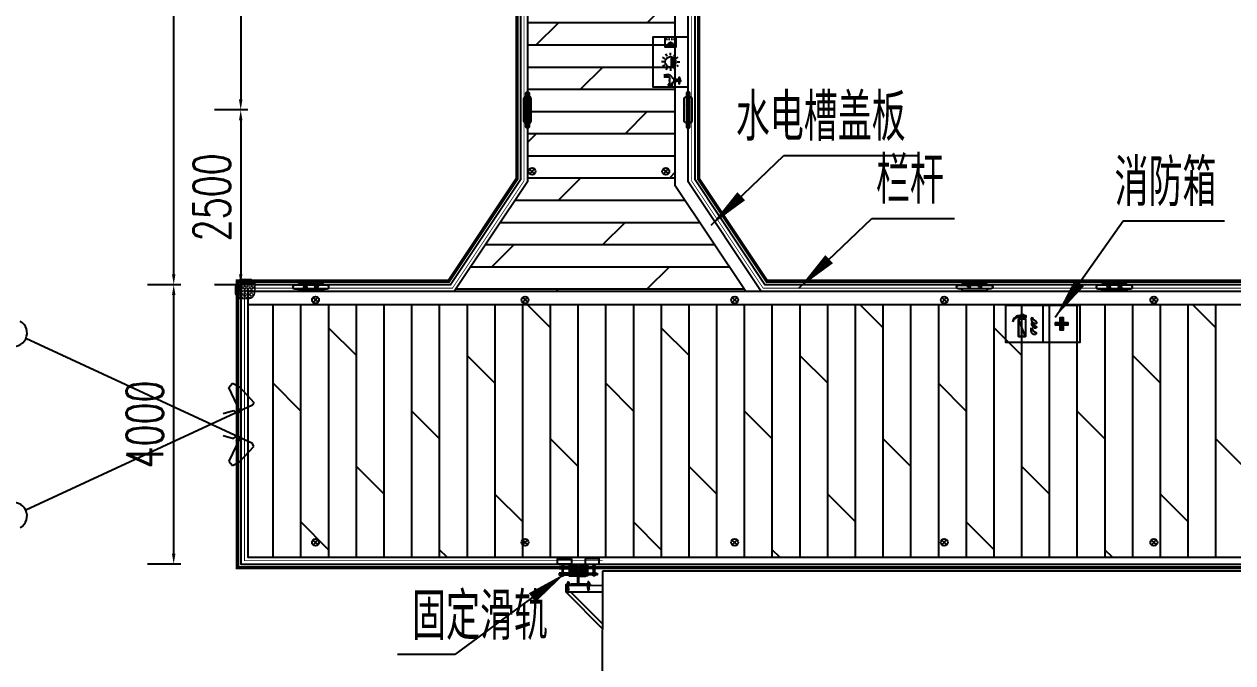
# Model space of a CAD drawing. Extents: x -89702 to 926017, y -610001 to -56924.
# Drawn here: x 43447 to 60747, y -231039 to -221900 of the extents above; entities that cross this region are included whole.
import ezdxf

# ---------------------------------------------------------------- set-up
doc = ezdxf.new("R2010")
doc.units = 0
doc.header["$LTSCALE"] = 10
doc.header["$MEASUREMENT"] = 0
doc.linetypes.add('CENTER', pattern=[2, 1.25, -0.25, 0.25, -0.25])
for name, color, linetype in [('AECOM-园建', 2, 'Continuous'), ('CEN', 1, 'CENTER'), ('DIM_LEAD', 3, 'Continuous'), ('PUB_TEXT', 7, 'Continuous'), ('W- bollard系船栓', 4, 'Continuous'), ('W-_ANTICOLLISION防撞措施', 6, 'Continuous'), ('W-ALUMINUM_FRAME铝架', 30, 'Continuous'), ('W-FLOAT_BOWL浮筒', 253, 'Continuous'), ('W-MOUNTING固定方式', 5, 'Continuous'), ('W-PLASTIC_RAILINGS塑木栏杆', 6, 'Continuous'), ('W-STEEL_FRAME钢架', 3, 'Continuous'), ('W-WOOD_FLOOR木地板', 30, 'Continuous')]:
    doc.layers.add(name, color=color, linetype=linetype)
doc.layers.add('护舷', color=40, linetype='Continuous', lineweight=15)
doc.layers.add('护角', color=8, linetype='Continuous', lineweight=9)
doc.styles.add('_TCH_DIM', font='SIMPLEX', dxfattribs={"bigfont": 'GBCBIG'})
doc.styles.add('STANDARD_T3', font='simplex.shx', dxfattribs={"width": 0.7, "bigfont": 'gbcbig.shx'})
doc.dimstyles.new('W&&150', dxfattribs={"dimtxt": 525, "dimasz": 150, "dimexe": 375, "dimexo": 450, "dimgap": 150, "dimtad": 1, "dimdec": 0, "dimzin": 0, "dimdsep": 46, "dimtxsty": 'STANDARD_T3', "dimcen": 0.09, "dimclrd": 1, "dimclre": 1, "dimclrt": 7, "dimazin": 2, "dimtfac": 1, "dimtdec": 0, "dimtix": 1, "dimtmove": 2, "dimatfit": 3, "dimfxl": 0, "dimtolj": 1, "dimtzin": 0, "dimarcsym": 0})
pattern_1 = [(315, (-2455400.198, 1604377.926), (5.612660076, 5.612660076), []), (45, (-2455400.198, 1604377.926), (-5.612660076, 5.612660076), [])]
pattern_2 = [(315, (-2455400.198, 1604287.926), (5.612660076, 5.612660076), []), (45, (-2455400.198, 1604287.926), (-5.612660076, 5.612660076), [])]

# ---------------------------------------------------------------- blocks, each defined once
blk = doc.blocks.new('*D1045')
at = {"layer": 'Defpoints', "color": 0, "transparency": 16777216}
for p in [(46550, -229628), (82050, -229628), (82050, -231420)]:
    blk.add_point(p, dxfattribs=at)
at = {"layer": 'W-FLOAT_BOWL浮筒', "color": 1, "lineweight": -2, "transparency": 16777216}
for p, q in [((46550, -231320), (46550, -231795)), ((46700, -231420), (81900, -231420)), ((82050, -231320), (82050, -231795))]:
    blk.add_line(p, q, dxfattribs=at)
at = {"layer": 'W-FLOAT_BOWL浮筒', "color": 1, "transparency": 16777216}
for points in [[(46700, -231395), (46700, -231445), (46550, -231420)], [(81900, -231395), (81900, -231445), (82050, -231420)]]:
    blk.add_solid(points, dxfattribs=at)
at = {"layer": 'W-FLOAT_BOWL浮筒', "color": 7, "transparency": 16777216, "insert": (64300, -231008), "char_height": 525, "attachment_point": 5, "style": 'STANDARD_T3'}
blk.add_mtext('\\A1;35500', dxfattribs=at)
blk = doc.blocks.new('*D1035')
at = {"layer": 'Defpoints', "color": 0, "transparency": 16777216}
for p in [(45587, -225628), (46550, -225628), (46550, -229628)]:
    blk.add_point(p, dxfattribs=at)
at = {"layer": 'W-FLOAT_BOWL浮筒', "color": 1, "lineweight": -2, "transparency": 16777216}
for p, q in [((45687, -225628), (45212, -225628)), ((45587, -229478), (45587, -225778)), ((45687, -229628), (45212, -229628))]:
    blk.add_line(p, q, dxfattribs=at)
at = {"layer": 'W-FLOAT_BOWL浮筒', "color": 1, "transparency": 16777216}
for points in [[(45562, -225778), (45612, -225778), (45587, -225628)], [(45562, -229478), (45612, -229478), (45587, -229628)]]:
    blk.add_solid(points, dxfattribs=at)
at = {"layer": 'W-FLOAT_BOWL浮筒', "color": 7, "transparency": 16777216, "insert": (45174, -227628), "char_height": 525, "attachment_point": 5, "rotation": 90, "style": 'STANDARD_T3'}
blk.add_mtext('\\A1;4000', dxfattribs=at)
blk = doc.blocks.new('*D1036')
at = {"layer": 'Defpoints', "color": 0, "transparency": 16777216}
for p in [(49550, -212884), (46550, -225628), (49550, -225628)]:
    blk.add_point(p, dxfattribs=at)
at = {"layer": 'W-FLOAT_BOWL浮筒', "color": 1, "lineweight": -2, "transparency": 16777216}
for p, q in [((46550, -212984), (46550, -212509)), ((49550, -212984), (49550, -212509)), ((46700, -212884), (49400, -212884))]:
    blk.add_line(p, q, dxfattribs=at)
at = {"layer": 'W-FLOAT_BOWL浮筒', "color": 1, "transparency": 16777216}
for points in [[(46700, -212859), (46700, -212909), (46550, -212884)], [(49400, -212859), (49400, -212909), (49550, -212884)]]:
    blk.add_solid(points, dxfattribs=at)
at = {"layer": 'W-FLOAT_BOWL浮筒', "color": 7, "transparency": 16777216, "insert": (48050, -212472), "char_height": 525, "attachment_point": 5, "style": 'STANDARD_T3'}
blk.add_mtext('\\A1;3000', dxfattribs=at)
blk = doc.blocks.new('*D1037')
at = {"layer": 'Defpoints', "color": 0, "transparency": 16777216}
for p in [(62050, -212884), (54050, -213929), (62050, -225628)]:
    blk.add_point(p, dxfattribs=at)
at = {"layer": 'W-FLOAT_BOWL浮筒', "color": 1, "lineweight": -2, "transparency": 16777216}
for p, q in [((54050, -212984), (54050, -212509)), ((62050, -212984), (62050, -212509)), ((54200, -212884), (61900, -212884))]:
    blk.add_line(p, q, dxfattribs=at)
at = {"layer": 'W-FLOAT_BOWL浮筒', "color": 1, "transparency": 16777216}
for points in [[(54200, -212859), (54200, -212909), (54050, -212884)], [(61900, -212859), (61900, -212909), (62050, -212884)]]:
    blk.add_solid(points, dxfattribs=at)
at = {"layer": 'W-FLOAT_BOWL浮筒', "color": 7, "transparency": 16777216, "insert": (58050, -212472), "char_height": 525, "attachment_point": 5, "style": 'STANDARD_T3'}
blk.add_mtext('\\A1;8000', dxfattribs=at)
blk = doc.blocks.new('*D1039')
at = {"layer": 'Defpoints', "color": 0, "transparency": 16777216}
for p in [(45587, -213628), (45776, -213628), (46776, -225628)]:
    blk.add_point(p, dxfattribs=at)
at = {"layer": 'W-FLOAT_BOWL浮筒', "color": 1, "lineweight": -2, "transparency": 16777216}
for p, q in [((45587, -213628), (45212, -213628)), ((45587, -225478), (45587, -213778)), ((45687, -225628), (45212, -225628))]:
    blk.add_line(p, q, dxfattribs=at)
at = {"layer": 'W-FLOAT_BOWL浮筒', "color": 1, "transparency": 16777216}
for points in [[(45562, -213778), (45612, -213778), (45587, -213628)], [(45562, -225478), (45612, -225478), (45587, -225628)]]:
    blk.add_solid(points, dxfattribs=at)
at = {"layer": 'W-FLOAT_BOWL浮筒', "color": 7, "transparency": 16777216, "insert": (45174, -219628), "char_height": 525, "attachment_point": 5, "rotation": 90, "style": 'STANDARD_T3'}
blk.add_mtext('\\A1;12000', dxfattribs=at)
blk = doc.blocks.new('HW200a')
at = {"layer": 'W-STEEL_FRAME钢架'}
blk.add_lwpolyline([(-1440883, 1205965), (-1440803, 1205965), (-1440803, 1205953), (-1441003, 1205953), (-1441003, 1205965), (-1440923, 1205965, 0.414214), (-1440907, 1205981), (-1440907, 1206125, 0.414214), (-1440923, 1206141), (-1441003, 1206141), (-1441003, 1206153), (-1440803, 1206153), (-1440803, 1206141), (-1440883, 1206141, 0.414214), (-1440899, 1206125), (-1440899, 1205981, 0.414214)], format="xyb", close=True, dxfattribs=at)
blk = doc.blocks.new('NY-M12')
for p, q in [((-1, 0), (0, -2)), ((0, 0), (1, -2))]:
    blk.add_line(p, q)
blk.add_lwpolyline([(11, 0), (-11, 0), (-11, -2), (11, -2)], close=True)
blk = doc.blocks.new('$matou$00000104')
for p, q in [((-61, 6, 0), (-62, 5, 0)), ((-62, -5, 0), (-62, 5, 0)), ((-61, 6, 0), (-57, 5, 0)), ((-61, -6, 0), (-61, 6, 0)), ((-57, 7, 0), (-57, 5, 0)), ((-40, 7, 0), (-54, 9, 0)), ((-47, 1, 0), (-52, 1, 0)), ((-46, 0, 0), (-46, 0, 0)), ((-39, 6, 0), (-40, 7, 0)), ((-40, 5, 0), (-40, 7, 0)), ((-39, 5, 0), (-40, 5, 0)), ((-39, -6, 0), (-39, 6, 0)), ((-37, 7, 0), (-38, 7, 0)), ((-36, -6, 0), (-36, 6, 0)), ((-36, 6, 0), (19, 6, 0)), ((19, 6, 0), (19, 6, 0)), ((19, 6, 0), (19, 6, 0)), ((19, -5, 0), (19, 6, 0)), ((20, 5, 0), (19, 6, 0)), ((19, -6, 0), (19, 6, 0)), ((19, -5, 0), (20, 5, 0)), ((21, 6, 0), (20, 5, 0)), ((20, -4, 0), (21, 4, 0)), ((21, 6, 0), (21, 6, 0)), ((22, 5, 0), (21, 6, 0)), ((21, -5, 0), (22, 5, 0)), ((23, 6, 0), (22, 5, 0)), ((22, -4, 0), (23, 4, 0)), ((23, 6, 0), (23, 6, 0)), ((24, 5, 0), (23, 6, 0)), ((23, -5, 0), (24, 5, 0)), ((25, 6, 0), (24, 5, 0)), ((24, -4, 0), (25, 4, 0)), ((26, 5, 0), (25, 6, 0)), ((25, 6, 0), (25, 6, 0)), ((25, -5, 0), (26, 5, 0)), ((27, 6, 0), (26, 5, 0)), ((26, -4, 0), (26, 4, 0)), ((27, 6, 0), (27, 6, 0)), ((27, 5, 0), (27, 6, 0)), ((27, -5, 0), (28, 5, 0)), ((29, 6, 0), (28, 6, 0)), ((28, 6, 0), (28, 5, 0)), ((28, -5, 0), (29, 5, 0)), ((28, -4, 0), (28, 4, 0)), ((29, 5, 0), (29, 6, 0)), ((30, 6, 0), (30, 6, 0)), ((30, 6, 0), (30, 5, 0)), ((31, 5, 0), (30, 6, 0)), ((30, -5, 0), (31, 5, 0)), ((30, -4, 0), (30, 4, 0)), ((32, 6, 0), (31, 5, 0)), ((31, -4, 0), (32, 4, 0)), ((32, 6, 0), (32, 6, 0)), ((33, 5, 0), (32, 6, 0)), ((32, -5, 0), (33, 5, 0)), ((34, 6, 0), (33, 5, 0)), ((33, -4, 0), (34, 4, 0)), ((34, 6, 0), (34, 6, 0)), ((35, 5, 0), (34, 6, 0)), ((34, -5, 0), (35, 5, 0)), ((36, 6, 0), (35, 5, 0)), ((35, -4, 0), (36, 4, 0)), ((36, 15, 0), (40, 15, 0)), ((36, -15, 0), (36, 15, 0)), ((36, 6, 0), (36, 6, 0)), ((36, 5, 0), (36, 6, 0)), ((36, -5, 0), (37, 5, 0)), ((37, 6, 0), (37, 5, 0)), ((38, 6, 0), (37, 6, 0)), ((37, -4, 0), (37, 4, 0)), ((38, 5, 0), (38, 6, 0)), ((38, -5, 0), (38, 5, 0)), ((39, 6, 0), (39, 6, 0)), ((39, 6, 0), (39, 5, 0)), ((40, 5, 0), (39, 6, 0)), ((39, -4, 0), (39, 4, 0)), ((39, -5, 0), (40, 3, 0)), ((40, 15, 0), (40, -15, 0)), ((48, 10, 0), (42, 10, 0)), ((42, -10, 0), (42, 10, 0)), ((48, 5, 0), (42, 5, 0)), ((48, 10, 0), (49, 9, 0)), ((49, -9, 0), (49, 9, 0)), ((50, 6, 0), (49, 5, 0)), ((49, -4, 0), (50, 4, 0)), ((51, 5, 0), (50, 6, 0)), ((50, 6, 0), (50, 6, 0)), ((50, -5, 0), (51, 5, 0)), ((52, 6, 0), (51, 5, 0)), ((51, -4, 0), (52, 4, 0)), ((52, 6, 0), (52, 6, 0)), ((53, 5, 0), (52, 6, 0)), ((52, -5, 0), (53, 5, 0)), ((54, 6, 0), (53, 5, 0)), ((53, -4, 0), (53, 4, 0)), ((54, 5, 0), (54, 6, 0)), ((54, 6, 0), (54, 6, 0)), ((54, -5, 0), (55, 5, 0)), ((56, 6, 0), (55, 6, 0)), ((55, 6, 0), (55, 5, 0)), ((55, -5, 0), (56, 5, 0)), ((55, -4, 0), (55, 4, 0)), ((57, 6, 0), (56, 5, 0)), ((56, 5, 0), (56, 6, 0)), ((58, 5, 0), (57, 6, 0)), ((57, 6, 0), (57, 6, 0)), ((57, -5, 0), (58, 5, 0)), ((57, -4, 0), (57, 4, 0)), ((59, 5, 0), (58, 5, 0)), ((58, -6, 0), (58, 0, 0)), ((59, 5, 0), (59, 5, 0)), ((59, -5, 0), (59, 5, 0)), ((-61, -6, 0), (-62, -5, 0)), ((-61, -6, 0), (-57, -5, 0)), ((-57, -7, 0), (-57, -5, 0)), ((-40, -7, 0), (-54, -9, 0)), ((-47, -1, 0), (-52, -1, 0)), ((-39, -5, 0), (-40, -5, 0)), ((-40, -5, 0), (-40, -7, 0)), ((-39, -6, 0), (-40, -7, 0)), ((-37, -7, 0), (-38, -7, 0)), ((18, -6, 0), (-36, -6, 0)), ((19, -6, 0), (18, -6, 0)), ((19, -5, 0), (19, -6, 0)), ((21, -5, 0), (20, -6, 0)), ((20, -6, 0), (20, -5, 0)), ((20, -6, 0), (20, -6, 0)), ((22, -6, 0), (21, -5, 0)), ((23, -5, 0), (22, -6, 0)), ((22, -6, 0), (22, -6, 0)), ((24, -6, 0), (23, -5, 0)), ((25, -5, 0), (24, -6, 0)), ((24, -6, 0), (24, -6, 0)), ((26, -6, 0), (25, -5, 0)), ((26, -5, 0), (26, -6, 0)), ((26, -6, 0), (26, -6, 0)), ((27, -6, 0), (27, -5, 0)), ((28, -6, 0), (27, -6, 0)), ((28, -5, 0), (28, -6, 0)), ((30, -5, 0), (29, -6, 0)), ((29, -6, 0), (29, -5, 0)), ((29, -6, 0), (29, -6, 0)), ((31, -6, 0), (30, -5, 0)), ((32, -5, 0), (31, -6, 0)), ((31, -6, 0), (31, -6, 0)), ((33, -6, 0), (32, -5, 0)), ((34, -5, 0), (33, -6, 0)), ((33, -6, 0), (33, -6, 0)), ((35, -6, 0), (34, -5, 0)), ((36, -5, 0), (35, -6, 0)), ((35, -6, 0), (35, -6, 0)), ((37, -6, 0), (36, -5, 0)), ((40, -15, 0), (36, -15, 0)), ((37, -5, 0), (37, -6, 0)), ((37, -6, 0), (37, -6, 0)), ((38, -6, 0), (38, -5, 0)), ((39, -6, 0), (38, -6, 0)), ((39, -5, 0), (39, -6, 0)), ((40, -6, 0), (40, -5, 0)), ((48, -5, 0), (42, -5, 0)), ((48, -10, 0), (42, -10, 0)), ((48, -10, 0), (49, -9, 0)), ((50, -5, 0), (49, -6, 0)), ((51, -6, 0), (50, -5, 0)), ((52, -5, 0), (51, -6, 0)), ((51, -6, 0), (51, -6, 0)), ((53, -6, 0), (52, -5, 0)), ((53, -5, 0), (53, -6, 0)), ((53, -6, 0), (53, -6, 0)), ((54, -6, 0), (54, -5, 0)), ((55, -6, 0), (54, -6, 0)), ((55, -5, 0), (55, -6, 0)), ((56, -6, 0), (56, -5, 0)), ((57, -5, 0), (56, -6, 0)), ((56, -6, 0), (56, -6, 0)), ((58, -6, 0), (57, -5, 0)), ((58, -6, 0), (59, -5, 0))]:
    blk.add_line(p, q)
at = {"extrusion": (0, 0, -1)}
for centre, major_axis, start_param, end_param in [((-54, 7, 0), (-1.71, 1.71), 5.497787, 7.253749), ((-52, 5, 0), (-3.21, 3.21), 3.926991, 5.497787), ((-54, 6, 0), (-0.445, 0.445), 4.712389, 10.995574), ((-47, 0, 0), (0.343, 0.343), -0.785398, 0.785398), ((-47, 0, 0), (0.343, 0.343), -0.785398, 0.785398), ((-38, 6, 0), (0.343, 0.343), 3.926991, 5.497787), ((-37, 6, 0), (0.343, 0.343), -0.785398, 0.785398), ((20, 5, 0), (0.129, 0.129), 1.308997, 3.403392), ((22, 5, 0), (0.129, 0.129), 1.308997, 3.403392), ((24, 5, 0), (0.129, 0.129), 1.308997, 3.403392), ((26, 5, 0), (-0.129, 0.129), 2.879793, 4.974188), ((28, 5, 0), (-0.129, 0.129), 2.879793, 4.974188), ((29, 5, 0), (0.129, 0.129), 1.308997, 3.403392), ((31, 5, 0), (0.129, 0.129), 1.308997, 3.403392), ((33, 5, 0), (-0.129, 0.129), 2.879793, 4.974188), ((35, 5, 0), (-0.129, 0.129), 2.879793, 4.974188), ((37, 5, 0), (-0.129, 0.129), 2.879793, 4.974188), ((38, 5, 0), (-0.129, 0.129), 2.879793, 4.974188), ((45, 8, 0), (-2.94, 2.94), 1.732823, 2.979566), ((31, 0, 0), (12.8, 12.8), 0.489975, 1.080822), ((51, 5, 0), (0.129, 0.129), 1.308997, 3.403392), ((53, 5, 0), (-0.129, 0.129), 2.879793, 4.974188), ((55, 5, 0), (-0.129, 0.129), 2.879793, 4.974188), ((56, 5, 0), (-0.129, 0.129), 2.879793, 4.974188), ((58, 5, 0), (0.129, 0.129), 1.308997, 3.403392), ((-52, -5, 0), (-3.21, 3.21), 5.497787, 7.068583), ((-54, -7, 0), (1.71, 1.71), 2.171029, 3.926991), ((-54, -6, 0), (0.445, 0.445), 3.141593, 9.424778), ((-47, 0, 0), (-0.343, 0.343), 2.356194, 3.926991), ((-38, -6, 0), (0.343, 0.343), 2.356194, 3.926991), ((-37, -6, 0), (-0.343, 0.343), 2.356194, 3.926991), ((19, -5, 0), (-0.129, 0.129), 6.021386, 8.115781), ((21, -5, 0), (0.129, 0.129), 4.45059, 6.544985), ((23, -5, 0), (0.129, 0.129), 4.45059, 6.544985), ((25, -5, 0), (-0.129, 0.129), 6.021386, 8.115781), ((27, -5, 0), (-0.129, 0.129), 6.021386, 8.115781), ((28, -5, 0), (-0.129, 0.129), 6.021386, 8.115781), ((30, -5, 0), (0.129, 0.129), 4.45059, 6.544985), ((32, -5, 0), (0.129, 0.129), 4.45059, 6.544985), ((34, -5, 0), (-0.129, 0.129), 6.021386, 8.115781), ((36, -5, 0), (-0.129, 0.129), 6.021386, 8.115781), ((38, -5, 0), (-0.129, 0.129), 6.021386, 8.115781), ((39, -5, 0), (0.129, 0.129), 4.45059, 6.544985), ((45, -8, 0), (2.94, 2.94), 0.162027, 1.40877), ((50, -5, 0), (0.129, 0.129), 4.45059, 6.544985), ((52, -5, 0), (0.129, 0.129), 4.45059, 6.544985), ((54, -5, 0), (-0.129, 0.129), 6.021386, 8.115781), ((55, -5, 0), (-0.129, 0.129), 6.021386, 8.115781), ((57, -5, 0), (0.129, 0.129), 4.45059, 6.544985)]:
    blk.add_ellipse(centre, major_axis=major_axis, ratio=1, start_param=start_param, end_param=end_param, dxfattribs=at)
for centre in [(-50, 5, 0), (-50, -5, 0)]:
    blk.add_ellipse(centre, major_axis=(0.445, 0.445), ratio=1, dxfattribs=at)
at = {"layer": 'CEN'}
blk.add_line((-66, 0, 0), (66, 0, 0), dxfattribs=at)
at = {"extrusion": (0, 0, -1), "xscale": 1.01056896011507, "yscale": 1.01056896011507, "zscale": -1.010568960117647, "rotation": 90.00000229450367}
blk.add_blockref('NY-M12', (-42, 0, 0), dxfattribs=at)
blk = doc.blocks.new('A$C779503c2')
h = blk.add_hatch()
h.set_pattern_fill('ANSI37', color=256, scale=5, angle=-90)
h.set_pattern_definition(pattern_1)
h.paths.add_polyline_path([(190, 358, 0.414214), (185, 353), (185, 338), (250, 338), (250, 344), (280, 344), (280, 353, 0.414214), (275, 358)])
h.paths.add_polyline_path([(275, 298, 0.414214), (280, 303), (280, 310), (250, 310), (250, 317), (185, 317), (185, 303, 0.414214), (190, 298)])
h = blk.add_hatch()
h.set_pattern_fill('ANSI37', color=256, scale=5, angle=-90)
h.set_pattern_definition(pattern_1)
h.paths.add_polyline_path([(319, 358, 0.414214), (314, 353), (314, 344), (344, 344), (344, 338), (409, 338), (409, 353, 0.414214), (404, 358)])
h.paths.add_polyline_path([(404, 298, 0.414214), (409, 303), (409, 317), (344, 317), (344, 310), (314, 310), (314, 303, 0.414214), (319, 298)])
h = blk.add_hatch()
h.set_pattern_fill('ANSI37', color=256, scale=5, angle=-90)
h.set_pattern_definition(pattern_2)
h.paths.add_polyline_path([(190, 268, 0.414214), (185, 263), (185, 248), (250, 248), (250, 254), (280, 254), (280, 263, 0.414214), (275, 268)])
h.paths.add_polyline_path([(275, 208, 0.414214), (280, 213), (280, 220), (250, 220), (250, 227), (185, 227), (185, 213, 0.414214), (190, 208)])
h = blk.add_hatch()
h.set_pattern_fill('ANSI37', color=256, scale=5, angle=-90)
h.set_pattern_definition(pattern_2)
h.paths.add_polyline_path([(319, 268, 0.414214), (314, 263), (314, 254), (344, 254), (344, 248), (409, 248), (409, 263, 0.414214), (404, 268)])
h.paths.add_polyline_path([(404, 208, 0.414214), (409, 213), (409, 227), (344, 227), (344, 220), (314, 220), (314, 213, 0.414214), (319, 208)])
for p, q in [((65, 336), (49, 336)), ((65, 319), (49, 319)), ((65, 246), (49, 246)), ((65, 229), (49, 229)), ((80, 336), (96, 336)), ((80, 319), (96, 319)), ((80, 246), (96, 246)), ((80, 229), (96, 229)), ((514, 336), (498, 336)), ((514, 319), (498, 319)), ((514, 246), (498, 246)), ((514, 229), (498, 229)), ((529, 336), (544, 336)), ((529, 319), (544, 319)), ((529, 246), (544, 246)), ((529, 229), (544, 229))]:
    blk.add_line(p, q)
for points in [[(200, 454), (200, 377), (0, 377), (0, 454)], [(65, 377), (65, 212), (80, 212), (80, 377)], [(165, 377), (165, 212), (180, 212), (180, 377)], [(394, 454), (394, 377), (594, 377), (594, 454)], [(429, 377), (429, 212), (414, 212), (414, 377)], [(529, 377), (529, 212), (514, 212), (514, 377)], [(25, 338), (25, 316), (255, 316), (255, 338)], [(25, 248), (25, 226), (255, 226), (255, 248)], [(64, 310), (51, 310), (49, 311), (49, 344), (51, 345), (64, 345), (65, 344), (65, 311)], [(64, 220), (51, 220), (49, 221), (49, 254), (51, 255), (64, 255), (65, 254), (65, 221)], [(81, 310), (94, 310), (96, 311), (96, 344), (94, 345), (81, 345), (80, 344), (80, 311)], [(81, 220), (94, 220), (96, 221), (96, 254), (94, 255), (81, 255), (80, 254), (80, 221)], [(250, 338), (250, 317), (185, 317), (185, 338)], [(250, 248), (250, 227), (185, 227), (185, 248)], [(280, 344), (280, 310), (250, 310), (250, 344)], [(280, 254), (280, 220), (250, 220), (250, 254)], [(314, 344), (314, 310), (344, 310), (344, 344)], [(314, 254), (314, 220), (344, 220), (344, 254)], [(569, 338), (569, 316), (339, 316), (339, 338)], [(569, 248), (569, 226), (339, 226), (339, 248)], [(344, 338), (344, 317), (409, 317), (409, 338)], [(344, 248), (344, 227), (409, 227), (409, 248)], [(512, 310), (500, 310), (498, 311), (498, 344), (500, 345), (512, 345), (514, 344), (514, 311)], [(512, 220), (500, 220), (498, 221), (498, 254), (500, 255), (512, 255), (514, 254), (514, 221)], [(530, 310), (543, 310), (544, 311), (544, 344), (543, 345), (530, 345), (529, 344), (529, 311)], [(530, 220), (543, 220), (544, 221), (544, 254), (543, 255), (530, 255), (529, 254), (529, 221)], [(471, 85), (471, 75), (121, 75), (121, 85)]]:
    blk.add_lwpolyline(points, close=True)
for points in [[(280, 353), (280, 303, -0.414214), (275, 298), (190, 298, -0.414214), (185, 303), (185, 353, -0.414214), (190, 358), (275, 358, -0.414214)], [(314, 353), (314, 303, 0.414214), (319, 298), (404, 298, 0.414214), (409, 303), (409, 353, 0.414214), (404, 358), (319, 358, 0.414214)], [(280, 263), (280, 213, -0.414214), (275, 208), (190, 208, -0.414214), (185, 213), (185, 263, -0.414214), (190, 268), (275, 268, -0.414214)], [(314, 263), (314, 213, 0.414214), (319, 208), (404, 208, 0.414214), (409, 213), (409, 263, 0.414214), (404, 268), (319, 268, 0.414214)]]:
    blk.add_lwpolyline(points, format="xyb", close=True)
for centre, radius, start, end in [((57, 341), 7.29, 143.1301, 216.8699), ((76, 327), 27, 161.0662, 198.9338), ((57, 314), 7.29, 143.1301, 216.8699), ((57, 251), 7.29, 143.1301, 216.8699), ((76, 237), 27, 161.0662, 198.9338), ((57, 224), 7.29, 143.1301, 216.8699), ((58, 341), 7.29, 323.1301, 36.8699), ((38, 327), 27, 341.0662, 18.9338), ((58, 314), 7.29, 323.1301, 36.8699), ((58, 251), 7.29, 323.1301, 36.8699), ((38, 237), 27, 341.0662, 18.9338), ((58, 224), 7.29, 323.1301, 36.8699), ((87, 341), 7.29, 143.1301, 216.8699), ((107, 327), 27, 161.0662, 198.9338), ((87, 314), 7.29, 143.1301, 216.8699), ((87, 251), 7.29, 143.1301, 216.8699), ((107, 237), 27, 161.0662, 198.9338), ((87, 224), 7.29, 143.1301, 216.8699), ((88, 341), 7.29, 323.1301, 36.8699), ((69, 327), 27, 341.0662, 18.9338), ((88, 314), 7.29, 323.1301, 36.8699), ((88, 251), 7.29, 323.1301, 36.8699), ((69, 237), 27, 341.0662, 18.9338), ((88, 224), 7.29, 323.1301, 36.8699), ((505, 341), 7.29, 143.1301, 216.8699), ((525, 327), 27, 161.0662, 198.9338), ((505, 314), 7.29, 143.1301, 216.8699), ((505, 251), 7.29, 143.1301, 216.8699), ((525, 237), 27, 161.0662, 198.9338), ((505, 224), 7.29, 143.1301, 216.8699), ((506, 341), 7.29, 323.1301, 36.8699), ((487, 327), 27, 341.0662, 18.9338), ((506, 314), 7.29, 323.1301, 36.8699), ((506, 251), 7.29, 323.1301, 36.8699), ((487, 237), 27, 341.0662, 18.9338), ((506, 224), 7.29, 323.1301, 36.8699), ((536, 341), 7.29, 143.1301, 216.8699), ((556, 327), 27, 161.0662, 198.9338), ((536, 314), 7.29, 143.1301, 216.8699), ((536, 251), 7.29, 143.1301, 216.8699), ((556, 237), 27, 161.0662, 198.9338), ((536, 224), 7.29, 143.1301, 216.8699), ((537, 341), 7.29, 323.1301, 36.8699), ((517, 327), 27, 341.0662, 18.9338), ((537, 314), 7.29, 323.1301, 36.8699), ((537, 251), 7.29, 323.1301, 36.8699), ((517, 237), 27, 341.0662, 18.9338), ((537, 224), 7.29, 323.1301, 36.8699)]:
    blk.add_arc(centre, radius, start, end)
at = {"yscale": -1, "rotation": 89.99999999999999}
blk.add_blockref('$matou$00000104', (151, 66, 0), dxfattribs=at)
at = {"rotation": 89.99999999999999}
blk.add_blockref('$matou$00000104', (441, 66, 0), dxfattribs=at)
at = {"layer": 'W-STEEL_FRAME钢架', "rotation": 180}
blk.add_blockref('HW200a', (-1440607, 1206238), dxfattribs=at)
blk = doc.blocks.new('A$C9549bc64')
h = blk.add_hatch(color=256)
h.dxf.hatch_style = 1
edge = h.paths.add_edge_path()
edge.add_arc((480, 392), 108, 196.2965, 205.0439)
edge.add_arc((468, 386), 94.8, 205.0439, 214.3785)
edge.add_arc((433, 362), 52.4, 214.3785, 254.5692)
edge.add_arc((412, 285), 27.9, 18.3701, 74.5692, ccw=False)
edge.add_arc((409, 284), 30.5, -13.9571, 18.3701, ccw=False)
edge.add_arc((424, 281), 15.7, 300.4508, 346.0429, ccw=False)
edge.add_arc((420, 286), 22.4, 267.3708, 300.4508, ccw=False)
edge.add_arc((421, 296), 32, 239.8196, 267.3708, ccw=False)
edge.add_arc((436, 323), 62.7, 222.4174, 239.8196, ccw=False)
edge.add_arc((440, 326), 67.5, 205.6516, 222.4174, ccw=False)
edge.add_arc((464, 337), 94.3, 195.8057, 205.6516, ccw=False)
edge.add_arc((487, 344), 119, 187.03, 195.8057, ccw=False)
edge.add_arc((411, 335), 41.8, 167.9085, 187.03, ccw=False)
edge.add_arc((450, 326), 81.4, 154.2372, 167.9085, ccw=False)
edge = h.paths.add_edge_path()
edge.add_arc((485, 328), 120, 200.7545, 208.5371)
edge.add_arc((430, 299), 57.4, 208.5371, 219.7756)
edge.add_arc((534, 385), 192, 219.7756, 225.0173)
edge.add_arc((472, 323), 105, 225.0173, 232.1063)
edge.add_arc((422, 259), 23.7, 232.1063, 271.1094)
edge.add_arc((423, 219), 16.8, 44.3519, 91.1094, ccw=False)
edge.add_arc((421, 217), 19.2, 22.6325, 44.3519, ccw=False)
edge.add_arc((425, 218), 15.1, -1.9435, 22.6325, ccw=False)
edge.add_arc((430, 218), 10.2, 330.8057, 358.0565, ccw=False)
edge.add_arc((417, 225), 24.9, 313.4434, 330.8057, ccw=False)
edge.add_arc((422, 221), 18.4, 267.3708, 313.4434, ccw=False)
edge.add_arc((422, 238), 35.4, 234.5633, 267.3708, ccw=False)
edge.add_arc((423, 238), 35.7, 222.2933, 234.5633, ccw=False)
edge.add_arc((504, 312), 146, 216.228, 222.2933, ccw=False)
edge.add_arc((446, 269), 73.8, 192.6367, 216.228, ccw=False)
edge.add_arc((459, 272), 86.8, 170.9128, 192.6367, ccw=False)
edge = h.paths.add_edge_path()
edge.add_arc((486, 244), 121, 196.1194, 209.7614)
edge.add_arc((481, 242), 116, 209.7614, 223.6848)
edge.add_arc((436, 198), 53.4, 223.6848, 259.6161)
edge.add_arc((424, 132), 14.3, 6.3261, 79.6161, ccw=False)
edge.add_arc((420, 131), 18.6, -17.8938, 6.3261, ccw=False)
edge.add_arc((421, 131), 17.6, 317.1511, 342.1062, ccw=False)
edge.add_arc((418, 133), 20.8, 291.8893, 317.1511, ccw=False)
edge.add_arc((411, 151), 40.2, 273.7787, 291.8893, ccw=False)
edge.add_arc((411, 151), 40, 248.9125, 273.7787, ccw=False)
edge.add_arc((412, 153), 42.5, 224.8175, 248.9125, ccw=False)
edge.add_arc((407, 148), 35.5, 208.2935, 224.8175, ccw=False)
edge.add_arc((515, 206), 158, 200.4817, 208.2935, ccw=False)
edge.add_arc((433, 176), 70.6, 177.3708, 200.4817, ccw=False)
edge.add_arc((454, 175), 91.3, 157.0783, 177.3708, ccw=False)
h = blk.add_hatch(color=1)
h.dxf.hatch_style = 1
h.paths.add_polyline_path([(780, 285), (780, 355), (820, 355), (820, 285), (890, 285), (890, 245), (820, 245), (820, 175), (780, 175), (780, 245), (710, 245), (710, 285)])
h = blk.add_hatch(color=256)
h.dxf.hatch_style = 1
h.paths.add_polyline_path([(184, 336), (184, 86), (284, 86)])
for p, q in [((0, 530), (1061, 530)), ((530, 530), (530, 0))]:
    blk.add_line(p, q)
for points in [[(0, 530), (1063, 530), (1063, 0), (0, 0)], [(217, 401), (252, 401), (252, 336), (217, 336)], [(184, 336), (284, 336), (284, 86), (184, 86)]]:
    blk.add_lwpolyline(points, close=True)
for points in [[(217, 380), (171, 380), (171, 360), (217, 360)], [(252, 360), (291, 360), (291, 380), (252, 380)], [(184, 336), (184, 86), (284, 86), (184, 336)], [(369, 210), (369, 210)]]:
    blk.add_lwpolyline(points)
for points in [[(376, 362, 0.038186), (382, 346, 0.040752), (390, 333, 0.177185), (419, 312, -0.250251), (438, 294, -0.141997), (439, 277, -0.201599), (432, 267, -0.14535), (419, 264, -0.120797), (405, 268, -0.076078), (390, 280, -0.073285), (379, 297, -0.042987), (373, 312, -0.03831), (370, 329, -0.083628), (370, 343, -0.059723), (376, 362)], [(373, 286, 0.033971), (380, 271, 0.049077), (386, 262, 0.022875), (398, 249, 0.030941), (408, 240, 0.171845), (423, 235, -0.206897), (435, 230, -0.095053), (439, 224, -0.107646), (440, 218, -0.119467), (439, 213, -0.075903), (434, 207, -0.203782), (421, 202, -0.144135), (402, 209, -0.05359), (396, 214, -0.026471), (386, 226, -0.103302), (374, 253, -0.095073), (373, 286)]]:
    blk.add_lwpolyline(points, format="xyb", close=True)
at = {"color": 1}
blk.add_lwpolyline([(780, 285), (780, 355), (820, 355), (820, 285), (890, 285), (890, 245), (820, 245), (820, 175), (780, 175), (780, 245), (710, 245), (710, 285)], close=True, dxfattribs=at)
blk.add_lwpolyline([(369, 210, 0.059595), (381, 184, 0.060827), (397, 161, 0.158077), (426, 146, -0.331154), (438, 133, -0.106074), (437, 125, -0.10932), (433, 119, -0.110674), (426, 114, -0.079187), (414, 111, -0.108927), (397, 114, -0.105524), (382, 123, -0.072225), (376, 131, -0.034099), (367, 151, -0.101184), (362, 179, -0.088775), (369, 210)], format="xyb")
for centre, radius, start, end in [((206, 276), 110, 108.7959, 170.8595), ((203, 251), 113, 106.3658, 158.3757)]:
    blk.add_arc(centre, radius, start, end)
blk = doc.blocks.new('*D1048')
at = {"layer": 'Defpoints', "color": 0, "linetype": 'ByBlock', "transparency": 16777216}
for p in [(54050, -212884), (53050, -213628), (54050, -225628)]:
    blk.add_point(p, dxfattribs=at)
at = {"layer": 'W-FLOAT_BOWL浮筒', "color": 1, "linetype": 'ByBlock', "lineweight": -2, "transparency": 16777216}
for p, q in [((53050, -212984), (53050, -212509)), ((54050, -212984), (54050, -212509)), ((52900, -212884), (52750, -212884)), ((53050, -212884), (54050, -212884)), ((54200, -212884), (54350, -212884))]:
    blk.add_line(p, q, dxfattribs=at)
at = {"layer": 'W-FLOAT_BOWL浮筒', "color": 1, "linetype": 'ByBlock', "transparency": 16777216}
for points in [[(52900, -212859), (52900, -212909), (53050, -212884)], [(54200, -212859), (54200, -212909), (54050, -212884)]]:
    blk.add_solid(points, dxfattribs=at)
at = {"layer": 'W-FLOAT_BOWL浮筒', "color": 7, "linetype": 'ByBlock', "transparency": 16777216, "insert": (53550, -212472), "char_height": 525, "attachment_point": 5, "style": 'STANDARD_T3'}
blk.add_mtext('\\A1;1000', dxfattribs=at)
blk = doc.blocks.new('*D1050')
at = {"layer": 'Defpoints', "color": 0, "linetype": 'ByBlock', "transparency": 16777216}
for p in [(49550, -212884), (50550, -213628), (49550, -225628)]:
    blk.add_point(p, dxfattribs=at)
at = {"layer": 'W-FLOAT_BOWL浮筒', "color": 1, "linetype": 'ByBlock', "lineweight": -2, "transparency": 16777216}
for p, q in [((49550, -212984), (49550, -212509)), ((50550, -212984), (50550, -212509)), ((49400, -212884), (49250, -212884)), ((50550, -212884), (49550, -212884)), ((50700, -212884), (50850, -212884))]:
    blk.add_line(p, q, dxfattribs=at)
at = {"layer": 'W-FLOAT_BOWL浮筒', "color": 1, "linetype": 'ByBlock', "transparency": 16777216}
for points in [[(49400, -212859), (49400, -212909), (49550, -212884)], [(50700, -212859), (50700, -212909), (50550, -212884)]]:
    blk.add_solid(points, dxfattribs=at)
at = {"layer": 'W-FLOAT_BOWL浮筒', "color": 7, "linetype": 'ByBlock', "transparency": 16777216, "insert": (50050, -212472), "char_height": 525, "attachment_point": 5, "style": 'STANDARD_T3'}
blk.add_mtext('\\A1;1000', dxfattribs=at)
blk = doc.blocks.new('*D1044')
at = {"layer": 'Defpoints', "color": 0, "transparency": 16777216}
for p in [(50650, -219128), (46546, -223128), (50650, -223128)]:
    blk.add_point(p, dxfattribs=at)
at = {"layer": 'W-FLOAT_BOWL浮筒', "color": 1, "lineweight": -2, "transparency": 16777216}
for p, q in [((46646, -219128), (46171, -219128)), ((46546, -219278), (46546, -222978)), ((46646, -223128), (46171, -223128))]:
    blk.add_line(p, q, dxfattribs=at)
at = {"layer": 'W-FLOAT_BOWL浮筒', "color": 1, "transparency": 16777216}
for points in [[(46521, -219278), (46571, -219278), (46546, -219128)], [(46521, -222978), (46571, -222978), (46546, -223128)]]:
    blk.add_solid(points, dxfattribs=at)
at = {"layer": 'W-FLOAT_BOWL浮筒', "color": 7, "transparency": 16777216, "insert": (46133, -221128), "char_height": 525, "attachment_point": 5, "rotation": 90, "style": 'STANDARD_T3'}
blk.add_mtext('\\A1;4000', dxfattribs=at)
blk = doc.blocks.new('*D1054')
at = {"layer": 'Defpoints', "color": 0, "transparency": 16777216}
for p in [(50650, -223128), (46546, -225628), (49550, -225628)]:
    blk.add_point(p, dxfattribs=at)
at = {"layer": 'W-FLOAT_BOWL浮筒', "color": 1, "lineweight": -2, "transparency": 16777216}
for p, q in [((46646, -223128), (46171, -223128)), ((46546, -223278), (46546, -225478)), ((46646, -225628), (46171, -225628))]:
    blk.add_line(p, q, dxfattribs=at)
at = {"layer": 'W-FLOAT_BOWL浮筒', "color": 1, "transparency": 16777216}
for points in [[(46521, -223278), (46571, -223278), (46546, -223128)], [(46521, -225478), (46571, -225478), (46546, -225628)]]:
    blk.add_solid(points, dxfattribs=at)
at = {"layer": 'W-FLOAT_BOWL浮筒', "color": 7, "transparency": 16777216, "insert": (46133, -224378), "char_height": 525, "attachment_point": 5, "rotation": 90, "style": 'STANDARD_T3'}
blk.add_mtext('\\A1;2500', dxfattribs=at)
blk = doc.blocks.new('A$C6f7a73f6')
blk.add_hatch(color=3).paths.add_polyline_path([(485, 384), (635, 384, 1)])
at = {"color": 5}
for p, q in [((228, 434), (240, 434)), ((228, 408), (240, 408)), ((228, 363), (240, 363)), ((293, 399), (305, 399)), ((293, 372), (305, 372)), ((228, 337), (240, 337))]:
    blk.add_line(p, q, dxfattribs=at)
at = {"color": 0, "linetype": 'ByBlock'}
blk.add_lwpolyline([(200, 634), (920, 634), (920, 134), (200, 134)], close=True, dxfattribs=at)
at = {"color": 7, "true_color": 0xffffff}
for points in [[(778, 503), (777, 511), (817, 525)], [(778, 503), (871, 504), (875, 512), (834, 522)], [(817, 529), (814, 505)], [(839, 502), (833, 530), (817, 529)], [(779, 406), (755, 384), (744, 359), (741, 347)], [(777, 349), (741, 347)], [(741, 335), (741, 339), (741, 347)], [(746, 335), (745, 339), (745, 347)], [(748, 290), (749, 347)], [(750, 335), (749, 339), (749, 347)], [(754, 335), (753, 339), (753, 348)], [(756, 291), (757, 348)], [(758, 340), (757, 344), (757, 348)], [(762, 340), (761, 344), (761, 348)], [(764, 291), (765, 348)], [(766, 340), (765, 344), (765, 348)], [(770, 340), (769, 344), (769, 348)], [(772, 292), (773, 349)], [(774, 340), (774, 345), (773, 349)], [(792, 374), (780, 369), (777, 357)], [(777, 357), (777, 349)], [(779, 406), (794, 419), (797, 435)], [(792, 374), (825, 367), (861, 373)], [(846, 441), (805, 439), (797, 435)], [(797, 435), (854, 438)], [(798, 431), (854, 434)], [(817, 440), (817, 456), (805, 456)], [(805, 439), (805, 456)], [(812, 468), (809, 456)], [(809, 456), (841, 457)], [(815, 489), (811, 484), (812, 476)], [(812, 476), (840, 478)], [(812, 468), (840, 470), (841, 457)], [(815, 489), (836, 486), (840, 482)], [(816, 468), (816, 477)], [(837, 453), (817, 456)], [(819, 501), (819, 489)], [(819, 489), (820, 477)], [(832, 485), (832, 477)], [(835, 502), (836, 486)], [(836, 469), (836, 478)], [(845, 454), (841, 457), (837, 453)], [(837, 453), (838, 441)], [(840, 478), (840, 482)], [(846, 441), (845, 454)], [(846, 441), (854, 438)], [(855, 418), (854, 438)], [(855, 418), (860, 406), (872, 402)], [(878, 358), (874, 370), (861, 373)], [(872, 402), (880, 403)], [(892, 411), (891, 358), (878, 358)], [(881, 394), (882, 374), (878, 358)], [(880, 411), (881, 394)], [(892, 411), (880, 411)], [(881, 394), (893, 395)], [(882, 374), (894, 375)], [(890, 366), (915, 364)], [(892, 403), (913, 404)], [(896, 403), (898, 367)], [(897, 399), (917, 400)], [(898, 371), (918, 368)], [(913, 404), (915, 364)], [(917, 400), (918, 368)], [(742, 319), (742, 323), (742, 331)], [(743, 302), (743, 307), (742, 315)], [(744, 290), (743, 294), (747, 299)], [(744, 290), (743, 298)], [(746, 319), (746, 323), (746, 331)], [(747, 303), (747, 307), (747, 315)], [(750, 319), (750, 323), (750, 331)], [(751, 303), (751, 307), (751, 315)], [(752, 291), (751, 299)], [(752, 291), (752, 295), (755, 299)], [(754, 319), (754, 323), (754, 331)], [(755, 303), (755, 307), (755, 315)], [(759, 319), (758, 323), (758, 336)], [(759, 303), (759, 307), (759, 315)], [(760, 291), (760, 299)], [(760, 291), (760, 299)], [(762, 324), (762, 328), (762, 336)], [(763, 303), (763, 308), (763, 320)], [(766, 324), (766, 328), (766, 336)], [(767, 308), (767, 312), (767, 320)], [(768, 291), (768, 296), (767, 304)], [(768, 291), (768, 296), (768, 300), (771, 304)], [(770, 324), (770, 328), (770, 336)], [(771, 308), (771, 312), (771, 320)], [(775, 324), (774, 328), (774, 336)], [(775, 308), (775, 312), (775, 320)], [(776, 292), (776, 296), (776, 304)]]:
    blk.add_lwpolyline(points, dxfattribs=at)
blk.add_lwpolyline([(200, 459), (350, 459), (350, 309), (200, 309)], close=True)
at = {"color": 6}
for points in [[(466, 384), (430, 386)], [(478, 432), (450, 450)], [(512, 466), (494, 496)], [(561, 480), (560, 516)], [(606, 468), (624, 496)], [(643, 430), (674, 448)], [(654, 384), (690, 386)], [(477, 338), (446, 320)], [(514, 304), (496, 272)], [(559, 288), (560, 256)], [(608, 302), (626, 272)], [(642, 336), (674, 318)]]:
    blk.add_lwpolyline(points, dxfattribs=at)
at = {"color": 5}
for centre, radius in [((311, 385), 31), ((325, 385), 6)]:
    blk.add_circle(centre, radius, dxfattribs=at)
at = {"color": 6}
blk.add_circle((560, 384), 75, dxfattribs=at)
at = {"color": 5}
for centre, start, end in [((234, 434), 0, 180), ((234, 408), 180, 0), ((234, 363), 0, 180), ((299, 399), 0, 180), ((299, 372), 180, 0), ((234, 337), 180, 0)]:
    blk.add_arc(centre, 6, start, end, dxfattribs=at)
blk = doc.blocks.new('dimaideng')
for p, q in [((564094, -312860), (564168, -312927)), ((564165, -312857), (564096, -312930))]:
    blk.add_line(p, q)
blk.add_circle((564131, -312893), 50)
blk = doc.blocks.new('*U1321')
at = {"layer": 'W-_ANTICOLLISION防撞措施', "color": 0, "linetype": 'ByBlock'}
for p in [(-1733872, -2513095), (-1733872, -2516565)]:
    blk.add_blockref('dimaideng', p, dxfattribs=at)
blk = doc.blocks.new('*U1322')
at = {"layer": 'W-_ANTICOLLISION防撞措施', "color": 0, "linetype": 'ByBlock', "lineweight": -2, "transparency": 16777216}
for p in [(0, 0), (3000, 0), (6000, 0), (9000, 0), (12000, 0)]:
    blk.add_blockref('*U1321', p, dxfattribs=at)
blk = doc.blocks.new('*U1323')
at = {"layer": 'W-_ANTICOLLISION防撞措施', "color": 0, "linetype": 'ByBlock'}
for p in [(-1734830, -2514830), (-1732915, -2514830)]:
    blk.add_blockref('dimaideng', p, dxfattribs=at)
blk = doc.blocks.new('*U1324')
at = {"layer": 'W-_ANTICOLLISION防撞措施', "color": 0, "linetype": 'ByBlock', "lineweight": -2, "transparency": 16777216}
for p in [(0, 9000), (0, 6000), (0, 3000), (0, 0)]:
    blk.add_blockref('*U1323', p, dxfattribs=at)
blk = doc.blocks.new('护角')
at = {"layer": '护角', "linetype": 'Continuous', "lineweight": 0}
h = blk.add_hatch(dxfattribs=at)
h.set_pattern_fill('ANGLE', color=40, scale=5, angle=45)
h.set_pattern_definition([(45, (0, 0), (-24.6957, 24.6957), [25.4, -9.525]), (135, (0, 0), (-24.6957, -24.6957), [25.4, -9.525])])
h.paths.add_polyline_path([(229, 177, 0.414214), (177, 229), (0, 229), (0, 100, 0.414214), (100, 0), (229, 0)])
h.paths.add_polyline_path([(177, 280), (67, 280), (0, 229), (177, 229)])
h.paths.add_polyline_path([(177, 280), (177, 229, -0.414214), (229, 177), (280, 177, 0.414214)])
h.paths.add_polyline_path([(280, 177), (229, 177), (229, 0), (280, 65)])
at = {"layer": '护角', "color": 40, "linetype": 'Continuous', "lineweight": 0}
for p, q in [((0, 229), (67, 280)), ((0, 229), (0, 100)), ((177, 229), (0, 229)), ((67, 280), (177, 280)), ((177, 229), (177, 280)), ((229, 177), (229, 0)), ((229, 177), (280, 177)), ((280, 177), (280, 65)), ((100, 0), (229, 0)), ((229, 0), (280, 65))]:
    blk.add_line(p, q, dxfattribs=at)
at = {"layer": '护角', "color": 1, "linetype": 'CENTER', "ltscale": 0.2}
for p, q in [((224, 229), (235, 229)), ((229, 224), (229, 235))]:
    blk.add_line(p, q, dxfattribs=at)
at = {"layer": '护角', "color": 40, "linetype": 'Continuous', "lineweight": 0}
for centre, radius, start, end in [((177, 177), 103, 0, 90), ((177, 177), 52.2, 0, 90), ((100, 100), 100, 180, 270)]:
    blk.add_arc(centre, radius, start, end, dxfattribs=at)
blk = doc.blocks.new('A$Cfe1adb12')
at = {"layer": '护舷', "rotation": 320.3357902113834}
blk.add_blockref('护角', (0, 179), dxfattribs=at)
blk = doc.blocks.new('$matou$00000081')
at = {"elevation": 0}
for points in [[(115.4, -12.5, 1.151757), (115.4, 12.5), (-115.4, 12.5, 1.151757), (-115.4, -12.5), (115.4, -12.5)], [(-96.2, 12.5, -0.182727), (-79.9, 27.6), (80.9, 27.6, -0.182727), (97.2, 12.5)], [(97.2, -12.5, -0.182727), (80.9, -27.6), (-79.9, -27.6, -0.182727), (-96.2, -12.5, -0.127039)]]:
    blk.add_lwpolyline(points, format="xyb", dxfattribs=at)
for centre, radius in [((-39.5, 0, 0), 10.9), ((-39.5, 0, 0), 7.27), ((40.5, 0, 0), 10.9), ((40.5, 0, 0), 7.27)]:
    blk.add_circle(centre, radius)

msp = doc.modelspace()

# ---------------------------------------------------------------- hatches: boundary and pattern name
at = {"layer": 'W-WOOD_FLOOR木地板'}
h = msp.add_hatch(dxfattribs=at)
h.set_pattern_fill('DOLMIT', color=256, scale=400)
h.set_pattern_definition([(0, (-1665293.7, -2790428.28), (0, 317.496824), []), (45, (-1665293.7, -2790428.3), (-634.99321, 634.99321), [449.0085, -898.016])])
h.paths.add_polyline_path([(52765, -213727.9), (50650, -213727.9), (50650, -224158.2), (49603.6, -225727.9), (53774.2, -225727.9), (52775.4, -224229.8)])
h = msp.add_hatch(dxfattribs=at)
h.set_pattern_fill('DOLMIT', color=256, scale=500, angle=90)
h.set_pattern_definition([(90, (-1639293.7, -2790428.3), (-396.87103, 2e-14), []), (135, (-1639293.7, -2790428.3), (-793.7415, -793.7415), [561.26063, -1122.52])])
h.paths.add_polyline_path([(81950, -225912.9), (46650, -225912.9), (46650, -229527.9), (81950, -229527.9)])

# ---------------------------------------------------------------- linework, layer by layer
at = {"layer": 'AECOM-园建'}
for p, q in [((46714.4, -227901.7), (43469.6, -226398.9)), ((46374.2, -227100.1), (46426.3, -227039.4)), ((46531.4, -227431.3), (46374.2, -227100.1)), ((46426.3, -227039.4), (46528.9, -227092.2)), ((46528.9, -227092.2), (46734.3, -227314.2)), ((46734.3, -227314.2), (46714.4, -227354.2)), ((46714.4, -227354.2), (43469.6, -228857)), ((46296, -227470), (46442.4, -227427)), ((46442.4, -227427), (46476.8, -227456.5)), ((46476.8, -227456.5), (46501.6, -227461.8)), ((46491.1, -227398), (46483.6, -227400)), ((46483.6, -227400), (46494.6, -227434.7)), ((46515.7, -227427.9), (46491.1, -227398)), ((46494.6, -227434.7), (46513.9, -227459.3)), ((46501.6, -227461.8), (46515.7, -227427.9)), ((46513.9, -227459.3), (46531.3, -227449.5)), ((46531.3, -227449.5), (46531.4, -227431.3)), ((46296, -227785.9), (46442.4, -227828.8)), ((46531.4, -227824.5), (46374.2, -228155.7)), ((46442.4, -227828.8), (46476.8, -227799.3)), ((46476.8, -227799.3), (46501.6, -227794.1)), ((46483.6, -227855.9), (46494.6, -227821.2)), ((46515.7, -227827.9), (46491.1, -227857.9)), ((46494.6, -227821.2), (46513.9, -227796.6)), ((46501.6, -227794.1), (46515.7, -227827.9)), ((46513.9, -227796.6), (46531.3, -227806.4)), ((46531.3, -227806.4), (46531.4, -227824.5)), ((46491.1, -227857.9), (46483.6, -227855.9)), ((46528.9, -228163.7), (46734.3, -227941.6)), ((46734.3, -227941.6), (46714.4, -227901.7)), ((46374.2, -228155.7), (46426.3, -228216.5)), ((46426.3, -228216.5), (46528.9, -228163.7))]:
    msp.add_line(p, q, dxfattribs=at)
at = {"layer": 'AECOM-园建', "color": 0}
msp.add_lwpolyline([(51725.1, -229727.9), (51682.5, -244785.3), (76875, -244785.3), (76875, -229727.9), (51725.1, -229727.9)], dxfattribs=at)
at = {"layer": 'AECOM-园建', "color": 7}
for centre, start, end in [((43295.4, -226318.2), 248.43976, 60.47922), ((43295.4, -228937.6), 299.52078, 111.56024)]:
    msp.add_arc(centre, 192, start, end, dxfattribs=at)
at = {"layer": 'DIM_LEAD', "color": 0, "linetype": 'ByBlock'}
for p, q in [((53277.6, -224777.1), (54319.7, -223778.8)), ((54319.7, -223778.8), (56263.4, -223778.8)), ((54535.5, -225678.1), (55577.6, -224679.8)), ((55577.6, -224679.8), (56764.6, -224679.8)), ((58205.1, -226093.7), (59179.3, -224714.2)), ((59179.3, -224714.2), (60626.6, -224714.2)), ((51201.7, -229752.1), (49611.6, -230919.6)), ((49611.6, -230919.6), (48789, -230919.6))]:
    msp.add_line(p, q, dxfattribs=at)
for points in [[(53277.6, -224777.1, 0, 160, 0), (53710.9, -224362, 0, 0, 0)], [(54535.5, -225678.1, 0, 160, 0), (54968.8, -225263, 0, 0, 0)], [(58205.1, -226093.7, 0, 160, 0), (58551.2, -225603.6, 0, 0, 0)], [(51201.7, -229752.1, 0, 160, 0), (50718.1, -230107.2, 0, 0, 0)]]:
    msp.add_lwpolyline(points, format="xyseb", dxfattribs=at)
at = {"layer": 'W-_ANTICOLLISION防撞措施', "color": 0, "linetype": 'ByBlock'}
for p, q in [((51202.8, -230030.6), (51722.8, -230550.6)), ((51273.5, -230030.6), (51723, -230480.1))]:
    msp.add_line(p, q, dxfattribs=at)
at = {"layer": 'W-_ANTICOLLISION防撞措施', "color": 5, "const_width": 50}
msp.add_lwpolyline([(53100, -213577.9), (50500, -213577.9), (50500, -224112.8), (49523.3, -225577.9), (46500, -225577.9), (46500, -229677.9), (82100, -229677.9), (82100, -225577.9), (79076.8, -225577.9), (78100, -224112.8), (78100, -213577.9), (75500, -213577.9), (75500, -224112.8), (74523.3, -225577.9), (66576.8, -225577.9), (65600, -224112.8), (65600, -213577.9), (63000, -213577.9), (63000, -224112.8), (62023.3, -225577.9), (54076.8, -225577.9), (53100, -224112.8)], close=True, dxfattribs=at)
at = {"layer": 'W-_ANTICOLLISION防撞措施', "color": 0, "linetype": 'ByBlock'}
msp.add_lwpolyline([(51202.8, -229930.6), (51724.4, -229930.4), (51724.4, -230030.4), (51202.8, -230030.6)], close=True, dxfattribs=at)
at = {"layer": 'W-ALUMINUM_FRAME铝架', "color": 0, "linetype": 'ByBlock'}
for points in [[(53774.2, -225727.9), (52765, -224214.2), (52765, -213727.9)], [(53996.5, -225727.9), (52950, -224158.2), (52950, -213727.9)]]:
    msp.add_lwpolyline(points, dxfattribs=at)
msp.add_lwpolyline([(46650, -225912.9), (81950, -225912.9), (81950, -225727.9), (46650, -225727.9)], close=True, dxfattribs=at)
at = {"layer": 'W-PLASTIC_RAILINGS塑木栏杆', "const_width": 10}
msp.add_lwpolyline([(51725.5, -229577.8), (46600.2, -229577.8), (46600.2, -225678.1), (49576.9, -225678.1), (50600.2, -224143.1), (50600.2, -213678.1), (52999.9, -213678.1), (52999.9, -224143.1), (54023.2, -225678.1), (62076.9, -225678.1), (63100.2, -224143.1), (63100.2, -213678.1), (65499.9, -213678.1), (65499.9, -224143.1), (66523.2, -225678.1), (74576.9, -225678.1), (75600.2, -224143.1), (75600.2, -213678.1), (77999.9, -213678.1), (77999.9, -224143.1), (79023.2, -225678.1), (81999.9, -225678.1), (81999.9, -229577.8), (76875, -229577.8)], dxfattribs=at)
at = {"layer": 'W-STEEL_FRAME钢架'}
for points in [[(53050, -213627.9), (50550, -213627.9), (50550, -224127.9), (49550, -225627.9), (46550, -225627.9), (46550, -229627.9), (82050, -229627.9), (82050, -225627.9), (79050, -225627.9), (78050, -224127.9), (78050, -213627.9), (75550, -213627.9), (75550, -224127.9), (74550, -225627.9), (66550, -225627.9), (65550, -224127.9), (65550, -213627.9), (63050, -213627.9), (63050, -224127.9), (62050, -225627.9), (54050, -225627.9), (53050, -224127.9)], [(52950, -213727.9), (50650, -213727.9), (50650, -224158.2), (49603.6, -225727.9), (46650, -225727.9), (46650, -229527.9), (81950, -229527.9), (81950, -225727.9), (78996.5, -225727.9), (77950, -224158.2), (77950, -213727.9), (75650, -213727.9), (75650, -224158.2), (74603.6, -225727.9), (66496.5, -225727.9), (65450, -224158.2), (65450, -213727.9), (63150, -213727.9), (63150, -224158.2), (62103.6, -225727.9), (53996.5, -225727.9), (52950, -224158.2)]]:
    msp.add_lwpolyline(points, close=True, dxfattribs=at)

# ---------------------------------------------------------------- block references
at = {"rotation": 128.8989538612547}
msp.add_blockref('A$Cfe1adb12', (46889, -225718.4), dxfattribs=at)
at = {"layer": 'W- bollard系船栓', "xscale": 2}
for p, yscale, rotation in [((50650, -223127.9, 0), -2, 89.99999999999999), ((52950, -223127.9, 0), 2, 90.00000000000001), ((47550, -225662.1, 0), 2, 1.289509887934299e-11), ((57050, -225662.1, 0), -2, 179.9999999999871), ((59050, -225662.1, 0), 2, 1.290734649731456e-11)]:
    msp.add_blockref('$matou$00000081', p, dxfattribs=dict(at, yscale=yscale, rotation=rotation))
at = {"layer": 'W-_ANTICOLLISION防撞措施', "color": 0, "linetype": 'ByBlock'}
for name, p in [('*U1324', (1221414.9, 2603715.5)), ('*U1322', (1217357.5, 2600142.3))]:
    msp.add_blockref(name, p, dxfattribs=at)
at = {"layer": 'W-FLOAT_BOWL浮筒'}
msp.add_blockref('A$C9549bc64', (57496.3, -226453.4), dxfattribs=at)
at = {"layer": 'W-MOUNTING固定方式', "color": 0, "linetype": 'ByBlock'}
msp.add_blockref('A$C779503c2', (51081.4, -230005.2), dxfattribs=at)
at = {"layer": 'W-STEEL_FRAME钢架', "rotation": 270}
msp.add_blockref('A$C6f7a73f6', (52313.4, -221879.9), dxfattribs=at)

# ---------------------------------------------------------------- texts
at = {"layer": 'PUB_TEXT', "color": 7, "linetype": 'ByBlock', "style": '_TCH_DIM'}
for s, p in [('水电槽盖板', (53633.2, -223568.8)), ('栏杆', (55638.6, -224469.8)), ('消防箱', (59053.9, -224504.2)), ('固定滑轨', (48999, -230709.6))]:
    msp.add_text(s, height=675.18, dxfattribs=at).set_placement(p)

# ---------------------------------------------------------------- dimensions: what is measured, and where the dimension line sits
at = {"layer": 'W-FLOAT_BOWL浮筒'}
for base, p1, p2, picture, middle in [((49550, -212884.3), (46550, -225627.9), (49550, -225627.9), '*D1036', (48050, -212471.8)), ((62050, -212884.3), (54050, -213928.8), (62050, -225627.9), '*D1037', (58050, -212471.8)), ((82050, -231420.3), (46550, -229627.9), (82050, -229627.9), '*D1045', (64300, -231007.8))]:
    dim = msp.add_linear_dim(base=base, p1=p1, p2=p2, dimstyle='W&&150', override={"dimfxlon": 1}, dxfattribs=at)
    dim.commit()
    dim.dimension.update_dxf_attribs({"geometry": picture, "text_midpoint": middle})
at = {"layer": 'W-FLOAT_BOWL浮筒', "color": 0, "linetype": 'ByBlock'}
for base, p1, p2, picture, middle in [((49550, -212884.3), (50550, -213627.9), (49550, -225627.9), '*D1050', (50050, -212471.8)), ((54050, -212884.3), (53050, -213627.9), (54050, -225627.9), '*D1048', (53550, -212471.8))]:
    dim = msp.add_linear_dim(base=base, p1=p1, p2=p2, dimstyle='W&&150', override={"dimfxlon": 1}, dxfattribs=at)
    dim.commit()
    dim.dimension.update_dxf_attribs({"geometry": picture, "text_midpoint": middle})
at = {"layer": 'W-FLOAT_BOWL浮筒'}
for base, p1, p2, picture, middle in [((45586.6, -213627.9), (46775.6, -225627.9), (45775.6, -213627.9), '*D1039', (45174.1, -219627.9)), ((46545.7, -223127.9), (50650.1, -219127.9), (50650, -223127.9), '*D1044', (46133.2, -221127.9)), ((46545.7, -225627.9), (50650, -223127.9), (49550, -225627.9), '*D1054', (46133.2, -224377.9)), ((45586.6, -225627.9), (46550, -229627.9), (46550, -225627.9), '*D1035', (45174.1, -227627.9))]:
    dim = msp.add_linear_dim(base=base, p1=p1, p2=p2, angle=90, dimstyle='W&&150', override={"dimfxlon": 1}, dxfattribs=at)
    dim.commit()
    dim.dimension.update_dxf_attribs({"geometry": picture, "text_midpoint": middle})

doc.saveas('drawing.dxf')
